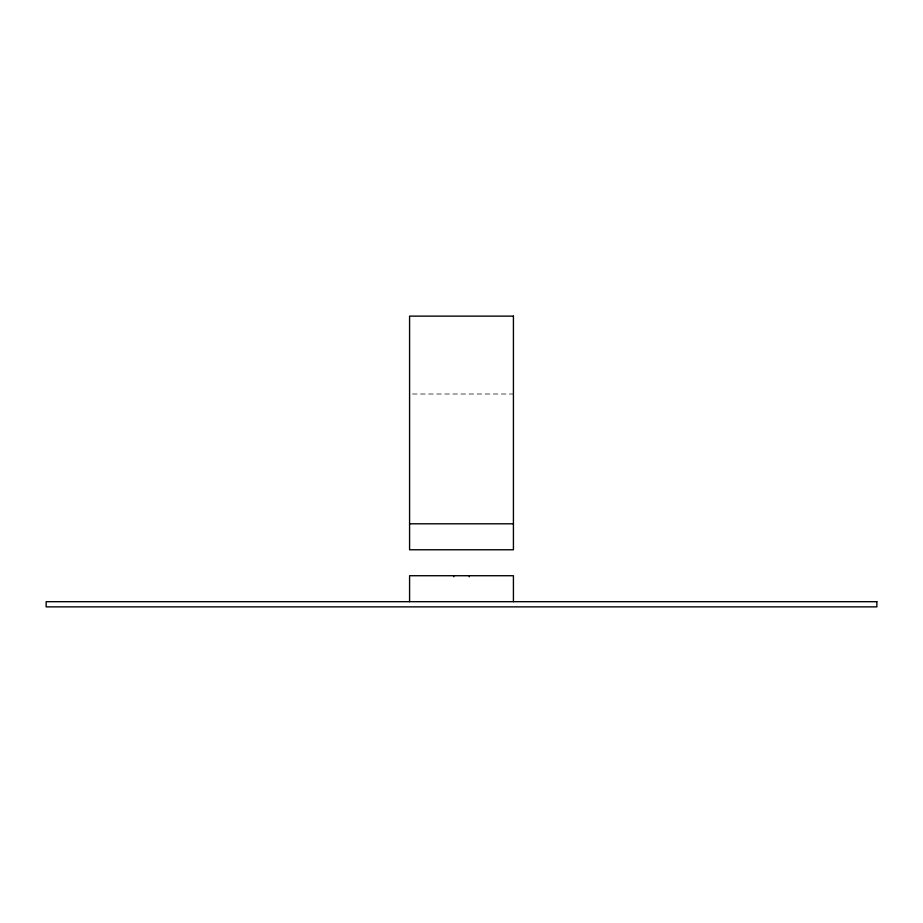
<?xml version="1.0" encoding="UTF-8"?>
<svg xmlns="http://www.w3.org/2000/svg" width="923" height="923" viewBox="0 0 923 923"><rect width="100%" height="100%" fill="white"/><g stroke="black" fill="none" stroke-linecap="round" stroke-linejoin="round"><path stroke-width="0.69" stroke-dasharray="4.62 3.46" d="M412.466 394.006L513.419 394.006"/><path stroke-width="1.38" d="M409.581 523.803L513.419 523.803M513.419 601.681L513.419 575.721L409.581 575.721L409.581 601.681M469.288 575.721L469.288 576.76M453.712 575.721L453.712 576.76M513.419 316.127L409.581 316.127L409.581 549.762L513.419 549.762L513.419 316.127M876.85 601.681L46.15 601.681L46.15 606.873L876.85 606.873L876.85 601.681"/></g></svg>
